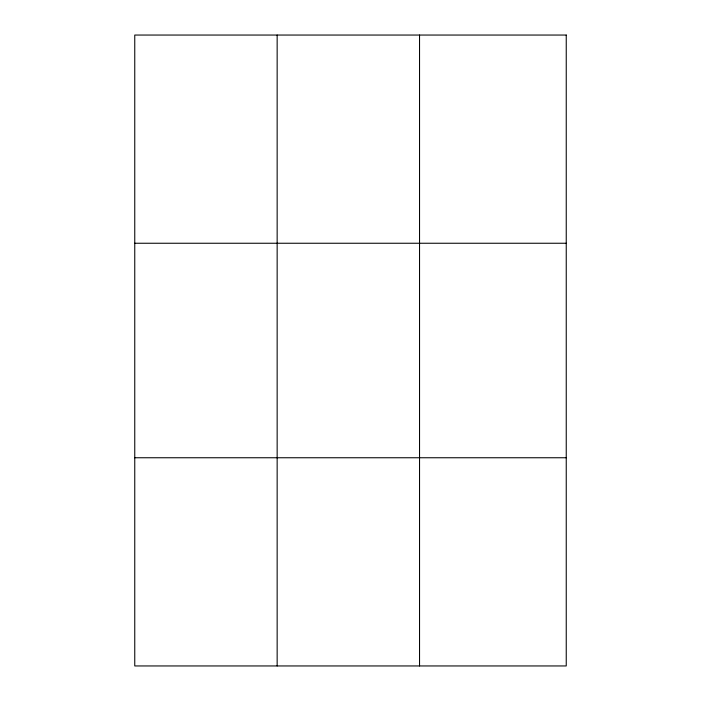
<?xml version="1.0" encoding="UTF-8"?>
<svg xmlns="http://www.w3.org/2000/svg" width="701" height="701" viewBox="0 0 701 701"><rect width="100%" height="100%" fill="white"/><g stroke="black" fill="none" stroke-linecap="round" stroke-linejoin="round"><path stroke-width="1.05" d="M277.149 665.95L277.149 35.05M419.54 665.95L419.54 35.05M134.758 243.247L566.242 243.247M134.758 457.753L566.242 457.753M566.242 35.05L566.242 665.95L134.758 665.95L134.758 35.05L566.242 35.05"/></g></svg>
